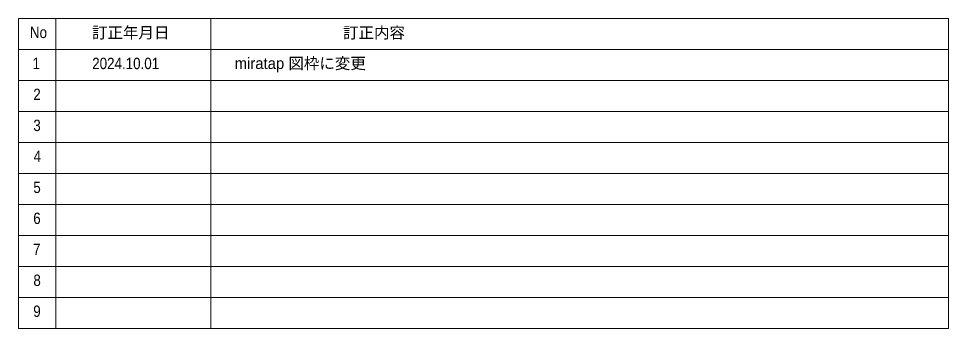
# Model space of a CAD drawing. Units: millimetres on the paper. Extents: x -303 to 303, y -152 to 152.
# Drawn here: x 153.1 to 303.1, y -138.5 to -88.5 of the extents above; entities that cross this region are included whole.
import ezdxf
from ezdxf.enums import TextEntityAlignment as Align

# ---------------------------------------------------------------- set-up
doc = ezdxf.new("R2010")
doc.units = ezdxf.units.MM
doc.layers.add('0-0_1図面枠', color=7, linetype='Continuous', lineweight=20)
doc.styles.add('ＭＳ Ｐゴシック', font='')
doc.styles.get('ＭＳ Ｐゴシック').set_extended_font_data('MS PGothic')

# ---------------------------------------------------------------- blocks, each defined once
blk = doc.blocks.new('グループ-1')
at = {"layer": '0-0_1図面枠', "lineweight": 15}
for p, q in [((248.5, -88.5), (248.5, -138.5)), ((273.5, -88.5), (273.5, -138.5)), ((242.5, -93.5), (392.5, -93.5)), ((242.5, -98.5), (392.5, -98.5)), ((242.5, -103.5), (392.5, -103.5)), ((242.5, -108.5), (392.5, -108.5)), ((242.5, -113.5), (392.5, -113.5)), ((242.5, -118.5), (392.5, -118.5)), ((242.5, -123.5), (392.5, -123.5)), ((242.5, -128.5), (392.5, -128.5)), ((242.5, -133.5), (392.5, -133.5))]:
    blk.add_line(p, q, dxfattribs=at)
blk.add_lwpolyline([(242.5, -88.5), (392.5, -88.5), (392.5, -138.5), (242.5, -138.5)], close=True, dxfattribs=at)
blk = doc.blocks.new('図面枠')
at = {"layer": '0-0_1図面枠'}
blk.add_blockref('グループ-1', (0, 0), dxfattribs=at)
at = {"layer": '0-0_1図面枠', "style": 'ＭＳ Ｐゴシック', "width": 0.9}
for s, p in [('No', (244.327, -92.198)), ('1', (244.741, -97.203)), ('2', (244.875, -102.198)), ('3', (244.875, -107.198)), ('4', (244.914, -112.198)), ('5', (244.875, -117.198)), ('6', (244.865, -122.198)), ('7', (244.836, -127.198)), ('8', (244.885, -132.198)), ('9', (244.865, -137.198))]:
    blk.add_text(s, height=1.833, dxfattribs=at).set_placement(p, align=Align.BOTTOM_LEFT)
at = {"layer": '0-0_1図面枠', "style": 'ＭＳ Ｐゴシック'}
for s, p in [('訂正年月日', (254.336, -92.231)), ('訂正内容', (294.836, -92.236))]:
    blk.add_text(s, height=1.833, dxfattribs=at).set_placement(p, align=Align.BOTTOM_LEFT)

msp = doc.modelspace()

# ---------------------------------------------------------------- block references
at = {"layer": '0-0_1図面枠'}
msp.add_blockref('図面枠', (-89.375, 0), dxfattribs=at)

# ---------------------------------------------------------------- texts
at = {"layer": '0-0_1図面枠', "style": 'ＭＳ Ｐゴシック', "width": 0.9}
msp.add_text('2024.10.01', height=1.833, dxfattribs=at).set_placement((165, -97.203), align=Align.BOTTOM_LEFT)
at = {"layer": '0-0_1図面枠', "style": 'ＭＳ Ｐゴシック'}
msp.add_text('miratap 図枠に変更', height=1.833, dxfattribs=at).set_placement((187.981, -97.188), align=Align.BOTTOM_LEFT)

doc.saveas('drawing.dxf')
